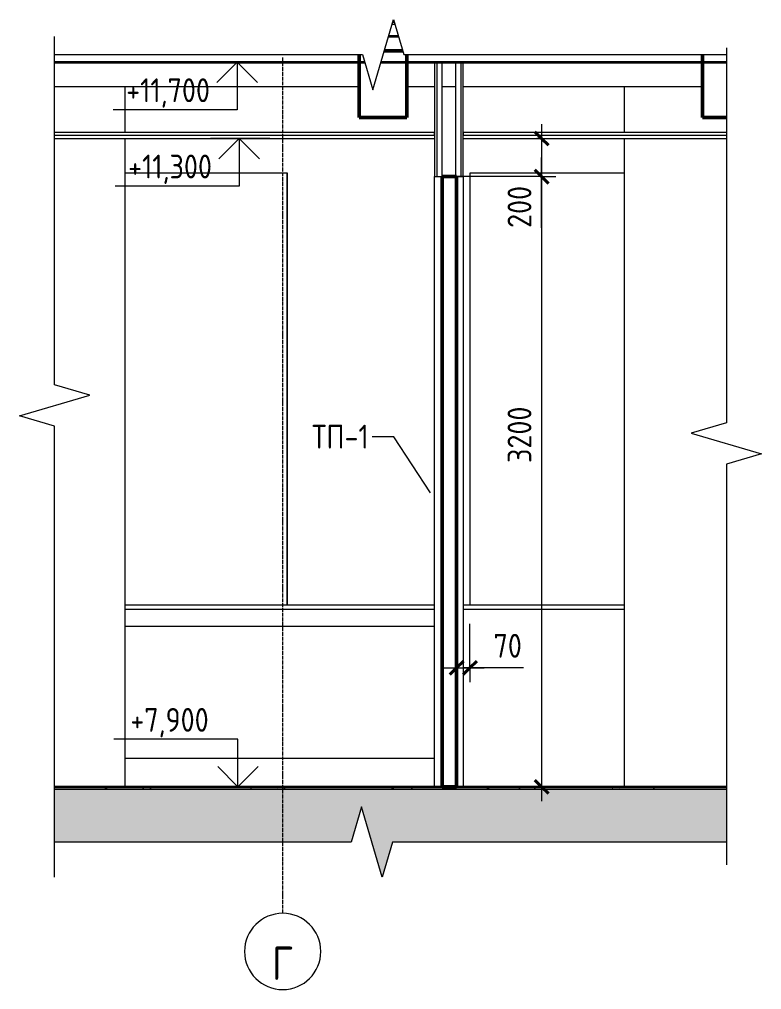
# Model space of a CAD drawing. Header units: millimetres. Extents: x -7839 to 81213, y -1545 to 30369.
# Drawn here: x 32175 to 36067, y 6837 to 11924 of the extents above; entities that cross this region are included whole.
import ezdxf

# ---------------------------------------------------------------- set-up
doc = ezdxf.new("R2010")
doc.units = ezdxf.units.MM
doc.linetypes.add('ADSK_Линия сетки', pattern=[25, 20, -2.5, 0, -2.5])
for name, color, linetype, lineweight in [('Аннотация', 7, 'Continuous', 9), ('Каркас', 7, 'Continuous', 20), ('Обобщенные модели', 7, 'Continuous', 20), ('Оси', 7, 'Continuous', 9), ('Отметки', 7, 'Continuous', 9), ('Перекрытие', 7, 'Continuous', 20), ('Потолки', 7, 'Continuous', 9), ('Размеры', 7, 'Continuous', 9), ('Размеры-50', 7, 'Continuous', 9), ('Стены внутренние', 7, 'Continuous', 20), ('Стены наружные', 7, 'Continuous', 20), ('Стены отделка', 7, 'Continuous', 35), ('Стены штриховка', 7, 'Continuous', 9), ('Узлы', 7, 'Continuous', 20)]:
    doc.layers.add(name, color=color, linetype=linetype, lineweight=lineweight)
doc.layers.add('Линии', color=7, linetype='Continuous', lineweight=9, true_color=0x00a600)
doc.styles.add('GOST Common', font='GOST_Common.ttf', dxfattribs={"width": 0.9, "height": 175})
doc.styles.add('GOST Common_1', font='GOST_Common.ttf', dxfattribs={"width": 0.9, "height": 125})
doc.styles.add('GOST Common_3', font='GOST_Common.ttf', dxfattribs={"width": 0.9, "height": 125})
doc.dimstyles.new('ADSK_Основной_2_5_мм_Округление_до_10_мм', dxfattribs={"dimscale": 304.8, "dimtxt": 125.714375, "dimasz": 0.231955, "dimexe": 0.246063, "dimexo": 0.246063, "dimgap": 0.049213, "dimtad": 1, "dimdec": 0, "dimrnd": 10, "dimdsep": 46, "dimtxsty": 'GOST Common_1', "dimblk1": 'OBLIQUE', "dimblk2": 'OBLIQUE', "dimsah": 1, "dimcen": 0.09, "dimdle": 0.246063, "dimazin": 2, "dimtfac": 1, "dimtdec": 4, "dimtix": 1, "dimtmove": 1, "dimatfit": 3, "dimfxl": 1, "dimtvp": 1, "dimtolj": 1, "dimtzin": 0, "dimlwd": 20, "dimlwe": 20, "dimarcsym": 2})
doc.dimstyles.new('ADSK_Основной_2_5_мм_Округление_до_1_мм_1', dxfattribs={"dimscale": 304.8, "dimtxt": 125.714375, "dimasz": 0.231955, "dimexe": 0.246063, "dimexo": 0.246063, "dimgap": 0.049213, "dimtad": 1, "dimdec": 0, "dimdsep": 46, "dimtxsty": 'GOST Common_1', "dimblk1": 'OBLIQUE', "dimblk2": 'OBLIQUE', "dimsah": 1, "dimcen": 0.09, "dimdle": 0.246063, "dimazin": 2, "dimtfac": 1, "dimtdec": 4, "dimtix": 1, "dimtmove": 1, "dimatfit": 3, "dimfxl": 1, "dimtvp": 1, "dimtolj": 1, "dimtzin": 0, "dimlwd": 20, "dimlwe": 20, "dimarcsym": 2})
pattern_1 = [(0, (34366.46, 9293.127), (203.2, 50.8), [16.764, -135.636, 16.764, -135.636, -812.8]), (0, (34366.46, 9293.127), (203.2, 50.8), [-304.8, 16.764, -288.036, 16.764, -135.636, -355.6]), (0, (34366.46, 9293.127), (203.2, 50.8), [-762, 16.764, -84.836, 16.764, -237.236]), (120, (34442.66, 9318.527), (-145.5941, 150.5764), [16.764, -135.636, 16.764, -135.636, -812.8]), (120, (34442.66, 9318.527), (-145.5941, 150.5764), [-304.8, 16.764, -288.036, 16.764, -135.636, -355.6]), (120, (34442.66, 9318.527), (-145.5941, 150.5764), [-762, 16.764, -84.836, 16.764, -237.236]), (240, (34468.06, 9420.127), (-57.6059, -201.3764), [16.764, -135.636, 16.764, -135.636, -812.8]), (240, (34468.06, 9420.127), (-57.6059, -201.3764), [-304.8, 16.764, -288.036, 16.764, -135.636, -355.6]), (240, (34468.06, 9420.127), (-57.6059, -201.3764), [-762, 16.764, -84.836, 16.764, -237.236])]

# ---------------------------------------------------------------- blocks, each defined once
blk = doc.blocks.new('DOR__перегородка__Складная - Сигнальный_ТП-7_ДПГ_5890х3200h-1013365-Разрез 38')
at = {"layer": 'Обобщенные модели', "lineweight": 50}
for p, q in [((13857, 11100), (13781.4, 11100)), ((13781.4, 11100), (13781.4, 7900)), ((13857, 7900), (13857, 11100)), ((13781.4, 7900), (13857, 7900))]:
    blk.add_line(p, q, dxfattribs=at)
blk = doc.blocks.new('ADSK_Узлы_ЛинияРазрываОдиночная - По умолчанию-3677482-Разрез 38')
at = {"layer": 'Узлы'}
for p, q in [((13357.7, 7794.3), (13303.6, 7610)), ((13465.9, 7425.7), (13357.7, 7794.3)), ((13303.6, 7610), (11748.8, 7610)), ((13519.9, 7610), (13465.9, 7425.7)), ((15271.8, 7610), (13519.9, 7610))]:
    blk.add_line(p, q, dxfattribs=at)
blk = doc.blocks.new('ADSK_Узлы_ЛинияРазрываОдиночная - По умолчанию-3677468-Разрез 38')
at = {"layer": 'Узлы'}
for p, q in [((13417.7, 11555.7), (13525.9, 11924.3)), ((13525.9, 11924.3), (13579.9, 11740)), ((11748.8, 11740), (13363.6, 11740)), ((13363.6, 11740), (13417.7, 11555.7)), ((13579.9, 11740), (15271.8, 11740))]:
    blk.add_line(p, q, dxfattribs=at)
blk = doc.blocks.new('ADSK_Узлы_ЛинияРазрываОдиночная - По умолчанию-3677483-Разрез 38')
at = {"layer": 'Узлы'}
for p, q in [((11748.8, 10008.2), (11748.8, 11835)), ((11933.1, 9954.1), (11748.8, 10008.2)), ((11564.4, 9845.9), (11933.1, 9954.1)), ((11748.8, 9791.8), (11564.4, 9845.9)), ((11748.8, 7426.5), (11748.8, 9791.8))]:
    blk.add_line(p, q, dxfattribs=at)
blk = doc.blocks.new('ADSK_Узлы_ЛинияРазрываОдиночная - По умолчанию-3677471-Разрез 38')
at = {"layer": 'Узлы'}
for p, q in [((15271.8, 11775.8), (15271.8, 9808.2)), ((15271.8, 9808.2), (15087.4, 9754.1)), ((15087.4, 9754.1), (15456.1, 9645.9)), ((15456.1, 9645.9), (15271.8, 9591.8)), ((15271.8, 9591.8), (15271.8, 7490))]:
    blk.add_line(p, q, dxfattribs=at)
blk = doc.blocks.new('Ось сетки - Круг_Ø8 мм-8258-Разрез 38')
at = {"layer": 'Оси', "lineweight": 20}
for start, end in [(0, 180), (180, 360)]:
    blk.add_arc((12945, 7036.5), 200, start, end, dxfattribs=at)
blk = doc.blocks.new('Высотные отметки - Стрелка вверх-12093-Разрез 38')
at = {"layer": 'Аннотация', "lineweight": 20}
for p, q in [((12710.4, 8150), (12060.4, 8150)), ((12710.4, 7900), (12710.4, 8150)), ((12710.4, 7900), (12604.3, 8006.1)), ((12710.4, 7900), (12816.5, 8006.1)), ((12860.4, 7900), (12560.4, 7900))]:
    blk.add_line(p, q, dxfattribs=at)
blk = doc.blocks.new('Высотные отметки - Стрелка вниз-12094-Разрез 38')
at = {"layer": 'Аннотация', "lineweight": 20}
for p, q in [((12856.4, 11700), (12556.4, 11700)), ((12706.4, 11700), (12600.3, 11593.9)), ((12706.4, 11700), (12706.4, 11450)), ((12706.4, 11700), (12812.4, 11593.9)), ((12706.4, 11450), (12056.4, 11450))]:
    blk.add_line(p, q, dxfattribs=at)
blk = doc.blocks.new('DIMBLOCK23-Разрез 38')
at = {"layer": 'Размеры-50', "lineweight": 20, "transparency": 16777216}
for p, q in [((34913.1, 11375), (34913.1, 11100)), ((34913.1, 11300), (34888.1, 11300)), ((34913.1, 11300), (34988.1, 11300)), ((34913.1, 11067.2), (34913.1, 11200)), ((34913.1, 11100), (34466.8, 11100)), ((34913.1, 11100), (34988.1, 11100)), ((34913.1, 10830.7), (34913.1, 11067.2))]:
    blk.add_line(p, q, dxfattribs=at)
at = {"layer": 'Размеры-50', "lineweight": 40, "transparency": 16777216}
for p, q in [((34913.1, 11300), (34877.7, 11335.4)), ((34913.1, 11300), (34948.4, 11264.6)), ((34913.1, 11100), (34877.7, 11135.4)), ((34913.1, 11100), (34948.4, 11064.6))]:
    blk.add_line(p, q, dxfattribs=at)
at = {"layer": 'Размеры-50', "color": 0, "lineweight": 20, "transparency": 16777216, "insert": (34734.7, 10830.7), "char_height": 125, "width": 283.816, "attachment_point": 1, "rotation": 90, "line_spacing_factor": 1.022761, "style": 'GOST Common_1'}
blk.add_mtext('200', dxfattribs=at)
blk = doc.blocks.new('_Oblique')
at = {"color": 0, "linetype": 'ByBlock', "lineweight": -2}
blk.add_line((-0.5, -0.5), (0.5, 0.5), dxfattribs=at)
blk = doc.blocks.new('DIMBLOCK24-Разрез 38')
at = {"layer": 'Размеры-50', "lineweight": 20, "transparency": 16777216}
for p, q in [((34913.1, 11100), (34466.8, 11100)), ((34913.1, 11100), (34913.1, 7825)), ((34913.1, 11100), (34988.1, 11100)), ((34913.1, 9913.4), (34913.1, 9598.1)), ((34913.1, 9598.1), (34913.1, 9500)), ((34913.1, 7900), (34888.1, 7900)), ((34913.1, 7900), (34988.1, 7900))]:
    blk.add_line(p, q, dxfattribs=at)
at = {"layer": 'Размеры-50', "lineweight": 40, "transparency": 16777216}
for p, q in [((34913.1, 11100), (34877.7, 11135.4)), ((34913.1, 11100), (34948.4, 11064.6)), ((34913.1, 7900), (34877.7, 7935.3)), ((34913.1, 7900), (34948.4, 7864.6))]:
    blk.add_line(p, q, dxfattribs=at)
at = {"layer": 'Размеры-50', "color": 0, "lineweight": 20, "transparency": 16777216, "insert": (34734.7, 9598.1), "char_height": 125, "width": 378.422, "attachment_point": 1, "rotation": 90, "line_spacing_factor": 1.022761, "style": 'GOST Common_1'}
blk.add_mtext('3200', dxfattribs=at)
blk = doc.blocks.new('DIMBLOCK25-Разрез 38')
at = {"layer": 'Размеры-50', "lineweight": 20, "transparency": 16777216}
for p, q in [((34537.5, 8523.5), (34537.5, 8755)), ((34467.5, 8523.5), (34467.5, 8598.5)), ((34392.5, 8523.5), (34612.5, 8523.5)), ((34467.5, 8523.5), (34467.5, 8498.5)), ((34660.9, 8523.5), (34502.5, 8523.5)), ((34537.5, 8523.5), (34537.5, 8448.5)), ((34818.6, 8523.5), (34660.9, 8523.5))]:
    blk.add_line(p, q, dxfattribs=at)
at = {"layer": 'Размеры-50', "lineweight": 40, "transparency": 16777216}
for p, q in [((34467.5, 8523.5), (34502.8, 8558.9)), ((34537.5, 8523.5), (34572.8, 8558.9)), ((34467.5, 8523.5), (34432.1, 8488.2)), ((34537.5, 8523.5), (34502.1, 8488.2))]:
    blk.add_line(p, q, dxfattribs=at)
at = {"layer": 'Размеры-50', "color": 0, "lineweight": 20, "transparency": 16777216, "insert": (34660.9, 8701.9), "char_height": 125, "width": 189.211, "attachment_point": 1, "line_spacing_factor": 1.022761, "style": 'GOST Common_1'}
blk.add_mtext('70', dxfattribs=at)

msp = doc.modelspace()

# ---------------------------------------------------------------- hatches: boundary and pattern name
at = {"layer": 'Перекрытие', "lineweight": 9}
h = msp.add_hatch(dxfattribs=at)
h.set_pattern_fill('FP_4', color=256, style=0, pattern_type=2)
h.set_pattern_definition(pattern_1)
h.paths.add_polyline_path([(34136.29, 11913), (34139.618, 11913), (34136.29, 11924.343), (34132.963, 11913)])
h = msp.add_hatch(dxfattribs=at)
h.set_pattern_fill('FP_4', color=256, style=0, pattern_type=2)
h.set_pattern_definition(pattern_1)
h.paths.add_polyline_path([(35130.564, 7885), (35882.206, 7885), (35882.206, 7895), (34630.564, 7895), (34630.564, 7885), (34656.699, 7885)])
h.paths.add_polyline_path([(32504.51, 7885), (32630.564, 7885), (32630.564, 7895), (32359.211, 7895), (32359.211, 7885)])
h = msp.add_hatch(dxfattribs=at)
h.set_pattern_fill('FP_4', color=256, style=0, pattern_type=2)
h.set_pattern_definition(pattern_1)
h.paths.add_polyline_path([(33042.557, 7885), (34130.564, 7885), (34130.564, 7895), (32630.564, 7895), (32630.564, 7885), (32729.736, 7885)])
h = msp.add_hatch(dxfattribs=at)
h.set_pattern_fill('FP_4', color=256, style=0, pattern_type=2)
h.set_pattern_definition(pattern_1)
h.paths.add_polyline_path([(34630.564, 7885), (34630.564, 7895), (34130.564, 7895), (34130.564, 7885), (34467.474, 7885)])
at = {"layer": 'Узлы', "true_color": 0xffffff}
msp.add_hatch(color=7, dxfattribs=at).paths.add_polyline_path([(34076.29, 7425.657), (34130.564, 7610), (35882.206, 7610), (35882.206, 7885), (32359.211, 7885), (32359.211, 7610), (33914.038, 7610), (33968.122, 7794.343), (34063.281, 7470)])

# ---------------------------------------------------------------- linework, layer by layer
at = {"layer": 'Аннотация'}
for p, q in [((34027.143, 9736.009), (34024.058, 9736.009)), ((34137.442, 9736.009), (34027.143, 9736.009)), ((34330.422, 9442.317), (34137.442, 9736.009))]:
    msp.add_line(p, q, dxfattribs=at)
at = {"layer": 'Каркас', "lineweight": 50}
for p, q in [((34184.507, 11760), (34088.074, 11760)), ((33957.206, 11740), (33957.206, 11410)), ((34207.206, 11410), (34207.206, 11740)), ((35757.206, 11740), (35757.206, 11410)), ((33957.206, 11410), (34207.206, 11410)), ((35757.206, 11410), (35882.206, 11410))]:
    msp.add_line(p, q, dxfattribs=at)
at = {"layer": 'Линии', "color": 7}
msp.add_line((35882.206, 7885), (32359.211, 7885), dxfattribs=at)
at = {"layer": 'Оси', "linetype": 'ADSK_Линия сетки'}
msp.add_line((33555.428, 7236.53), (33555.428, 11724.343), dxfattribs=at)
at = {"layer": 'Отметки', "lineweight": 20}
for p, q in [((33478.335, 11700), (33316.779, 11700)), ((33504.669, 11700), (33478.335, 11700)), ((33455.294, 11300), (33326.92, 11300)), ((33488.21, 11300), (33455.294, 11300)), ((33118.216, 7900), (33678.334, 7900)), ((33678.334, 7900), (33320.817, 7900))]:
    msp.add_line(p, q, dxfattribs=at)
at = {"layer": 'Перекрытие', "lineweight": 35}
for p, q in [((34132.963, 11913), (34139.618, 11913)), ((34162.503, 11835), (34110.078, 11835)), ((32359.211, 11700), (33985.774, 11700)), ((34070.471, 11700), (35882.206, 11700)), ((35882.206, 7897.45), (32359.211, 7897.45)), ((32630.564, 7885), (32630.564, 7897.45)), ((34130.564, 7897.45), (34130.564, 7885)), ((34630.564, 7897.45), (34630.564, 7885))]:
    msp.add_line(p, q, dxfattribs=at)
at = {"layer": 'Перекрытие'}
for p, q in [((32729.736, 8855), (34351.828, 8855)), ((34501.828, 8855), (35347.96, 8855)), ((34351.828, 8830), (32729.736, 8830)), ((35347.96, 8830), (34501.828, 8830)), ((35882.206, 7895), (32359.211, 7895))]:
    msp.add_line(p, q, dxfattribs=at)
at = {"layer": 'Перекрытие', "lineweight": 9}
for p, q in [((35882.206, 7900), (32359.211, 7900)), ((32630.564, 7897.45), (32630.564, 7900)), ((34130.564, 7900), (34130.564, 7897.45)), ((34630.564, 7900), (34630.564, 7897.45))]:
    msp.add_line(p, q, dxfattribs=at)
at = {"layer": 'Потолки', "lineweight": 20}
for p, q in [((34351.828, 11332), (32359.211, 11332)), ((34351.828, 11316), (32359.211, 11316)), ((34351.828, 11316), (34351.828, 11332)), ((35882.206, 11332), (34501.828, 11332)), ((34501.828, 11332), (34501.828, 11316)), ((35882.206, 11316), (34501.828, 11316))]:
    msp.add_line(p, q, dxfattribs=at)
at = {"layer": 'Потолки'}
for p, q in [((32359.211, 11300), (34351.828, 11300)), ((34501.828, 11300), (35882.206, 11300))]:
    msp.add_line(p, q, dxfattribs=at)
at = {"layer": 'Стены внутренние'}
for p, q in [((34129.149, 11900), (34143.432, 11900)), ((33957.206, 11570), (32359.211, 11570)), ((32729.736, 11332), (32729.736, 11570)), ((34351.828, 11570), (34207.206, 11570)), ((34461.828, 11570), (34391.828, 11570)), ((35757.206, 11570), (34501.828, 11570)), ((35347.96, 11332), (35347.96, 11570)), ((32729.736, 7900), (32729.736, 11300)), ((35347.96, 7900), (35347.96, 11300)), ((32729.736, 11120), (33579.68, 11120)), ((33579.467, 11120), (33579.467, 8855)), ((33579.619, 8855), (33579.619, 11120)), ((33579.68, 11120), (33579.68, 8855)), ((34351.828, 7900), (34351.828, 11100)), ((34501.828, 11100), (34501.828, 7900)), ((34537.688, 8855), (34537.688, 11120)), ((34537.688, 11120), (35347.96, 11120)), ((34351.828, 8740), (32729.736, 8740)), ((32729.736, 8050), (34351.828, 8050))]:
    msp.add_line(p, q, dxfattribs=at)
at = {"layer": 'Стены наружные'}
msp.add_line((33579.54, 11120), (33579.54, 8855), dxfattribs=at)
at = {"layer": 'Стены отделка', "lineweight": 9}
for p, q in [((34351.828, 11700), (34351.828, 11100)), ((34391.828, 11100), (34391.828, 11700)), ((34461.828, 11700), (34461.828, 11100)), ((34501.828, 11100), (34501.828, 11700)), ((34351.828, 11100), (34391.828, 11100)), ((34461.828, 11100), (34501.828, 11100))]:
    msp.add_line(p, q, dxfattribs=at)
at = {"layer": 'Стены штриховка'}
for p, q in [((34364.828, 11100), (34364.828, 11700)), ((34488.828, 11700), (34488.828, 11100))]:
    msp.add_line(p, q, dxfattribs=at)

# ---------------------------------------------------------------- block references
at = {"layer": 'Аннотация', "lineweight": 20}
for name in ['Высотные отметки - Стрелка вниз-12094-Разрез 38', 'Высотные отметки - Стрелка вверх-12093-Разрез 38']:
    msp.add_blockref(name, (20610.428, 0), dxfattribs=at)
at = {"layer": 'Обобщенные модели'}
msp.add_blockref('DOR__перегородка__Складная - Сигнальный_ТП-7_ДПГ_5890х3200h-1013365-Разрез 38', (20610.428, 0), dxfattribs=at)
at = {"layer": 'Оси', "lineweight": 20}
msp.add_blockref('Ось сетки - Круг_Ø8 мм-8258-Разрез 38', (20610.428, 0), dxfattribs=at)
at = {"layer": 'Отметки', "lineweight": 20}
msp.add_blockref('Высотные отметки - Стрелка вниз-12094-Разрез 38', (20620.569, -400), dxfattribs=at)
at = {"layer": 'Узлы'}
for name in ['ADSK_Узлы_ЛинияРазрываОдиночная - По умолчанию-3677468-Разрез 38', 'ADSK_Узлы_ЛинияРазрываОдиночная - По умолчанию-3677483-Разрез 38', 'ADSK_Узлы_ЛинияРазрываОдиночная - По умолчанию-3677471-Разрез 38', 'ADSK_Узлы_ЛинияРазрываОдиночная - По умолчанию-3677482-Разрез 38']:
    msp.add_blockref(name, (20610.428, 0), dxfattribs=at)

# ---------------------------------------------------------------- texts
at = {"layer": 'Аннотация', "insert": (33708.543, 9798.605), "char_height": 125, "width": 321.786, "attachment_point": 1, "line_spacing_factor": 1.022766, "style": 'GOST Common_3'}
msp.add_mtext('\\pxt1.44,2.88,4.32,5.76,7.2,8.64,10.08,11.52,12.96,14.4,15.84,17.28,18.72,20.16,21.6,23.04,24.48,25.92,27.36,28.8,30.24,31.68,33.12,34.56,36,37.44,38.88,40.32,41.76,43.2,44.64,46.08;{ТП-1}', dxfattribs=at)
at = {"layer": 'Оси', "insert": (33555.013, 6975.078), "char_height": 175, "width": 116.1, "attachment_point": 5, "line_spacing_factor": 1.022766, "style": 'GOST Common'}
msp.add_mtext('\\pxqc,t0.25714,0.51429,0.77143,1.02857,1.28571,1.54286,1.8,2.05714,2.31429,2.57143,2.82857,3.08571,3.34286,3.6,3.85714,4.11429,4.37143,4.62857,4.88571,5.14286,5.4,5.65714,5.91429,6.17143,6.42857,6.68571,6.94286,7.2,7.45714,7.71429,7.97143,8.22857;{Г}', dxfattribs=at)
at = {"layer": 'Отметки', "lineweight": 20, "char_height": 125, "attachment_point": 1, "line_spacing_factor": 1.022761, "style": 'GOST Common_1'}
for s, insert, width in [('+11,700', (32734.841, 11615.278), 556.65033), ('+11,300', (32744.982, 11215.278), 556.65033), ('+7,900', (32756.479, 8313.354), 514.41128)]:
    msp.add_mtext(s, dxfattribs=dict(at, insert=insert, width=width))

# ---------------------------------------------------------------- dimensions: what is measured, and where the dimension line sits
at = {"layer": 'Размеры', "lineweight": 20}
for base, p1, p2, override, picture, middle in [((34913.09, 11100), (34963.082, 11300), (34391.828, 11100), {"dimpost": '<>', "dimfxl": 605.253649}, 'DIMBLOCK23-Разрез 38', (34818.07, 10972.595)), ((34913.09, 7900), (34391.828, 11100), (34963.082, 7900), {"dimpost": '<>', "dimfxl": 3250.589482}, 'DIMBLOCK24-Разрез 38', (34818.07, 9787.275))]:
    dim = msp.add_linear_dim(base=base, p1=p1, p2=p2, angle=90, dimstyle='ADSK_Основной_2_5_мм_Округление_до_1_мм_1', override=override, dxfattribs=at)
    dim.commit()
    dim.dimension.update_dxf_attribs({"geometry": picture, "text_midpoint": middle, "dimtype": 160, "text_rotation": 90})
dim = msp.add_linear_dim(base=(34537.474, 8523.535), p1=(34467.474, 8573.527), p2=(34537.474, 8830), dimstyle='ADSK_Основной_2_5_мм_Округление_до_10_мм', override={"dimpost": '<>', "dimfxl": 265.853718}, dxfattribs=at)
dim.commit()
dim.dimension.update_dxf_attribs({"geometry": 'DIMBLOCK25-Разрез 38', "text_midpoint": (34755.492, 8618.555), "dimtype": 160})

doc.saveas('drawing.dxf')
